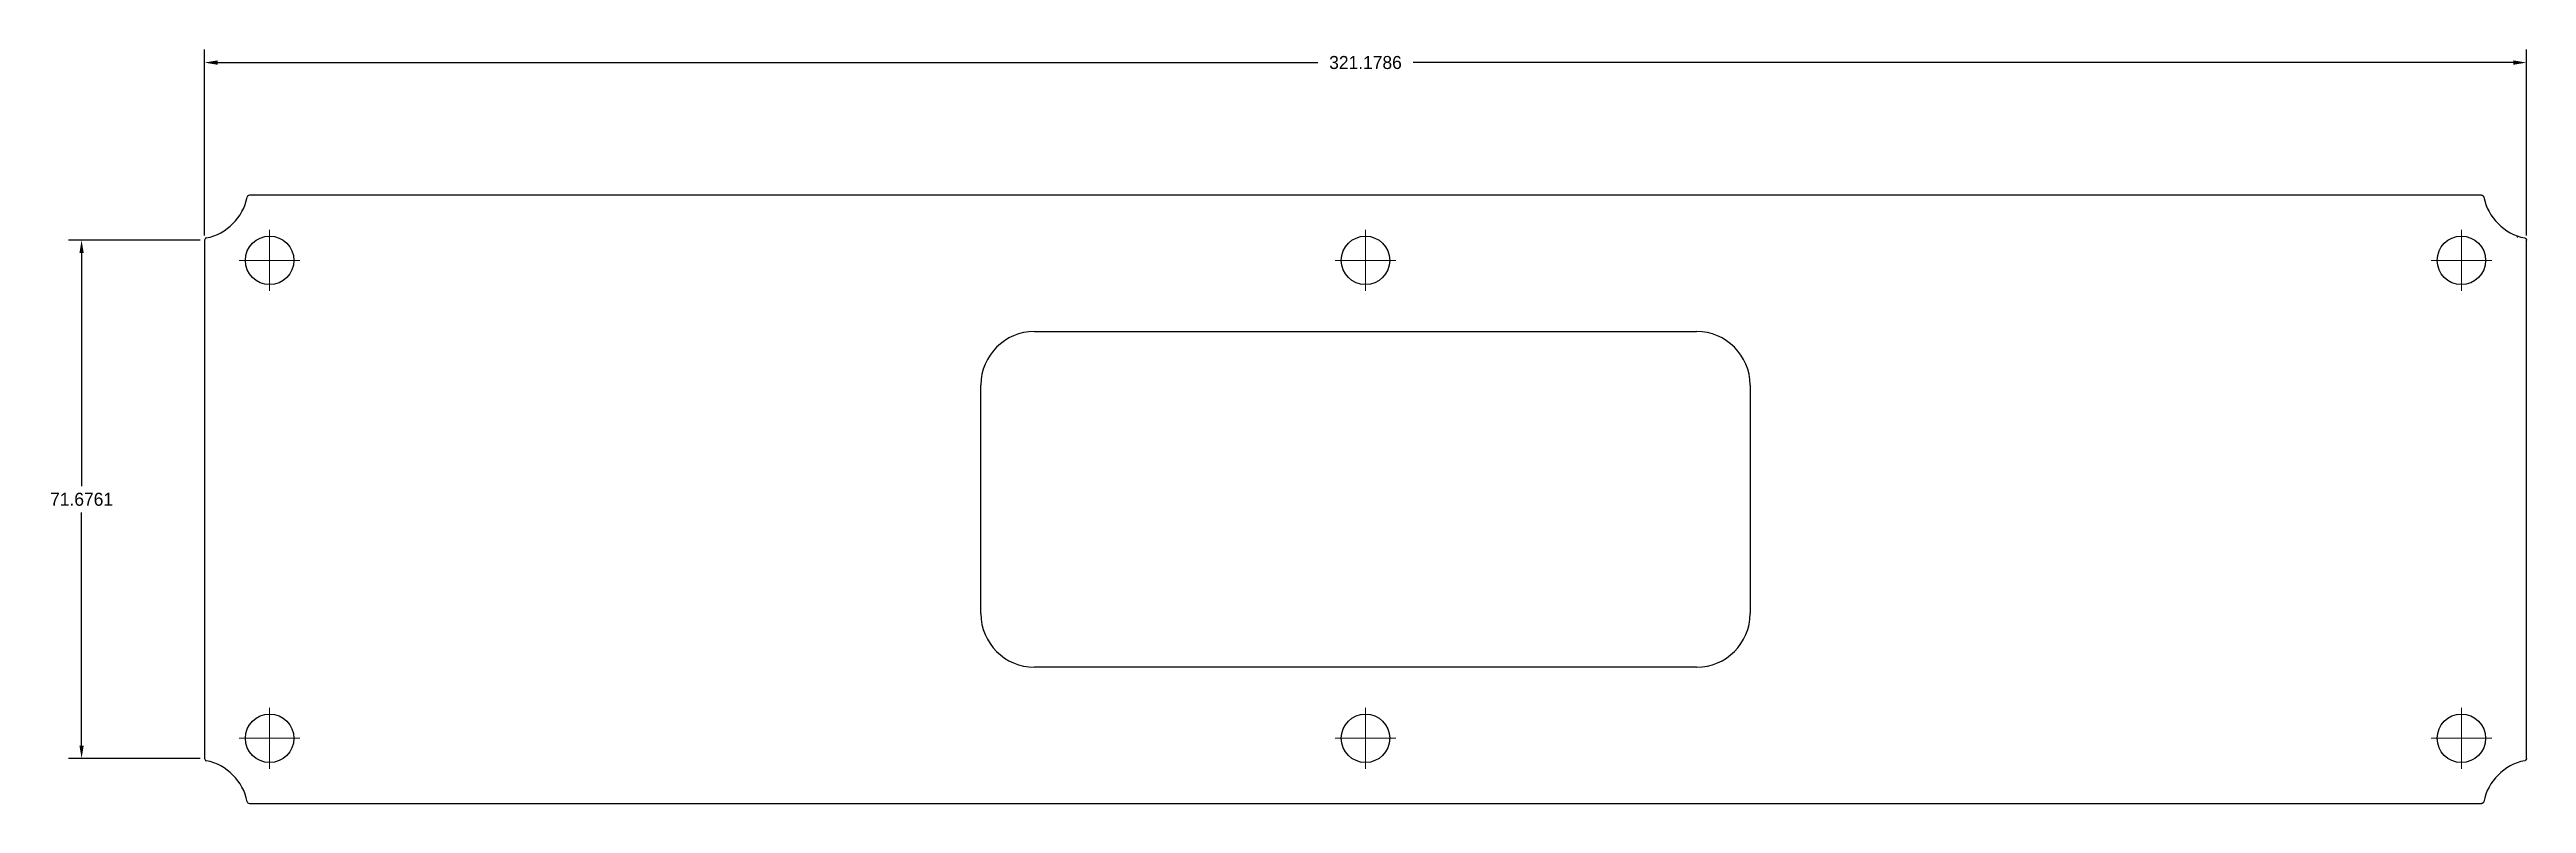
# Model space of a CAD drawing. Header units: millimetres. Extents: x -341 to 1, y -78 to 26.
import ezdxf

# ---------------------------------------------------------------- set-up
doc = ezdxf.new("R2010")
doc.units = ezdxf.units.MM
doc.header["$MEASUREMENT"] = 0
doc.layers.add('DOLICE_BP_public v3_Sketch1', color=7, linetype='Continuous')
doc.dimstyles.get("Standard").update_dxf_attribs({"dimtxt": 0.18, "dimasz": 0.18, "dimexe": 0.18, "dimexo": 0.0625, "dimgap": 0.09, "dimtad": 0, "dimtih": 1, "dimtoh": 1, "dimdec": 4, "dimzin": 0, "dimdsep": 46, "dimtxsty": 'Standard', "dimcen": 0.09, "dimadec": 0, "dimazin": 0, "dimtfac": 1, "dimtdec": 4, "dimtofl": 0, "dimtmove": 0, "dimatfit": 3, "dimfxl": 1, "dimtolj": 1, "dimtzin": 0, "dimarcsym": 0})

# ---------------------------------------------------------------- blocks, each defined once
blk = doc.blocks.new('*D4')
at = {"color": 0, "lineweight": -2, "transparency": 16777216}
for p, q in [((-319.96, 0.15), (-319.96, 25.87)), ((-318.16, 24.07), (-165.97, 24.07)), ((-0.58, 24.07), (-152.77, 24.07)), ((1.22, 0.15), (1.22, 25.87))]:
    blk.add_line(p, q, dxfattribs=at)
at = {"color": 0, "transparency": 16777216}
for points in [[(-318.16, 24.37), (-318.16, 23.77), (-319.96, 24.07)], [(-0.58, 24.37), (-0.58, 23.77), (1.22, 24.07)]]:
    blk.add_solid(points, dxfattribs=at)
at = {"layer": 'Defpoints', "color": 0, "transparency": 16777216}
for p in [(1.22, 24.07), (-319.96, -0.47, 2.5), (1.22, -0.47, 2.5)]:
    blk.add_point(p, dxfattribs=at)
at = {"color": 0, "transparency": 16777216, "insert": (-159.37, 24.07), "char_height": 1.8, "attachment_point": 5}
blk.add_mtext('\\A1;321.1786', dxfattribs=at)
blk = doc.blocks.new('*D3')
at = {"color": 0, "lineweight": -2, "transparency": 16777216}
for p, q in [((-320.58, -0.47), (-338.77, -0.47)), ((-336.97, -2.27), (-336.97, -34.51)), ((-336.97, -70.35), (-336.97, -38.11)), ((-320.58, -72.15), (-338.77, -72.15))]:
    blk.add_line(p, q, dxfattribs=at)
at = {"color": 0, "transparency": 16777216}
for points in [[(-337.27, -2.27), (-336.67, -2.27), (-336.97, -0.47)], [(-337.27, -70.35), (-336.67, -70.35), (-336.97, -72.15)]]:
    blk.add_solid(points, dxfattribs=at)
at = {"layer": 'Defpoints', "color": 0, "transparency": 16777216}
for p in [(-319.96, -0.47, 2.5), (-336.97, -72.15), (-319.96, -72.15, 2.5)]:
    blk.add_point(p, dxfattribs=at)
at = {"color": 0, "transparency": 16777216, "insert": (-336.97, -36.31), "char_height": 1.8, "attachment_point": 5}
blk.add_mtext('\\A1;71.6761', dxfattribs=at)
blk = doc.blocks.new('SW_CENTERMARKSYMBOL_0')
at = {"color": 0, "linetype": 'Continuous', "lineweight": 18}
for p, q in [((0, 2.5), (0, 4.2)), ((-2.5, 0), (-4.2, 0)), ((0, 0), (-2.5, 0)), ((0, 0), (0, 2.5)), ((0, 0), (0, -2.5)), ((0, 0), (2.5, 0)), ((2.5, 0), (4.2, 0)), ((0, -2.5), (0, -4.2))]:
    blk.add_line(p, q, dxfattribs=at)

msp = doc.modelspace()

# ---------------------------------------------------------------- linework, layer by layer
at = {"layer": 'DOLICE_BP_public v3_Sketch1'}
for p, q in [((-4.9802, 5.72797, 2.5), (-313.7598, 5.72797, 2.5)), ((-319.9593, -0.47153, 2.5), (-319.9593, -72.14768, 2.5)), ((1.2193, -72.14768, 2.5), (1.2193, -0.47153, 2.5)), ((-205.17, -13.1096, 2.5), (-113.57, -13.1096, 2.5)), ((-212.57, -52.1096, 2.5), (-212.57, -20.5096, 2.5)), ((-106.17, -20.5096, 2.5), (-106.17, -52.1096, 2.5)), ((-113.57, -59.5096, 2.5), (-205.17, -59.5096, 2.5)), ((-313.7598, -78.34717, 2.5), (-4.9802, -78.34717, 2.5))]:
    msp.add_line(p, q, dxfattribs=at)
for centre in [(-310.9593, -3.27203, 2.5), (-159.37, -3.27203, 2.5), (-7.7807, -3.27203, 2.5), (-310.9593, -69.34717, 2.5), (-159.37, -69.34717, 2.5), (-7.7807, -69.34717, 2.5)]:
    msp.add_circle(centre, 3.35, dxfattribs=at)
for centre, radius, start, end in [((-321.1593, 6.92797, 2.5), 7.25, 281.4595164, 348.5404836), ((-313.7598, 5.42797, 2.5), 0.3, 90, 168.5404836), ((2.4193, 6.92797, 2.5), 7.25, 191.4595164, 258.5404836), ((-319.6593, -0.47153, 2.5), 0.3, 101.4595164, 180), ((-205.17, -20.5096, 2.5), 7.4, 90, 180), ((-113.57, -20.5096, 2.5), 7.4, 360, 90), ((-205.17, -52.1096, 2.5), 7.4, 180, 270), ((-113.57, -52.1096, 2.5), 7.4, 270, 360), ((-319.6593, -72.14768, 2.5), 0.3, 180, 258.5404836), ((-321.1593, -79.54717, 2.5), 7.25, 11.4595164, 78.5404836), ((2.4193, -79.54717, 2.5), 7.25, 101.4595164, 168.5404836), ((-313.7598, -78.04717, 2.5), 0.3, 191.4595164, 270)]:
    msp.add_arc(centre, radius, start, end, dxfattribs=at)
for points in [[(-4.9802, 5.72797, 2.5), (-4.94582, 5.72797, 2.5), (-4.91125, 5.72216, 2.5), (-4.86268, 5.70546, 2.5), (-4.847, 5.69835, 2.5), (-4.82472, 5.68556, 2.5), (-4.81388, 5.67864, 2.5), (-4.80187, 5.6697, 2.5), (-4.79686, 5.6657, 2.5), (-4.79356, 5.66299, 2.5), (-4.79067, 5.66053, 2.5), (-4.78883, 5.65894, 2.5), (-4.78467, 5.65558, 2.5), (-4.77495, 5.64679, 2.5), (-4.77113, 5.64322, 2.5), (-4.7647, 5.63678, 2.5), (-4.76243, 5.63446, 2.5), (-4.7577, 5.62941, 2.5), (-4.75445, 5.62581, 2.5), (-4.74555, 5.61561, 2.5), (-4.73966, 5.60796, 2.5), (-4.73229, 5.59763, 2.5), (-4.73009, 5.59437, 2.5), (-4.72611, 5.58828, 2.5), (-4.72498, 5.5865, 2.5), (-4.7051, 5.55355, 2.5), (-4.69265, 5.52111, 2.5), (-4.68618, 5.48757, 2.5)], [(0.9789, -0.17751, 2.5), (1.01259, -0.18434, 2.5), (1.04532, -0.1969, 2.5), (1.08961, -0.22291, 2.5), (1.10356, -0.233, 2.5), (1.12286, -0.24996, 2.5), (1.1321, -0.25889, 2.5), (1.1421, -0.27004, 2.5), (1.14621, -0.27496, 2.5), (1.14891, -0.27827, 2.5), (1.15125, -0.28125, 2.5), (1.15274, -0.28317, 2.5), (1.15615, -0.2873, 2.5), (1.16393, -0.29785, 2.5), (1.16696, -0.3021, 2.5), (1.17199, -0.30969, 2.5), (1.17375, -0.31242, 2.5), (1.17738, -0.3183, 2.5), (1.17985, -0.32248, 2.5), (1.18654, -0.33424, 2.5), (1.1908, -0.34291, 2.5), (1.19597, -0.3545, 2.5), (1.19748, -0.35813, 2.5), (1.20017, -0.36489, 2.5), (1.20092, -0.36686, 2.5), (1.21385, -0.4031, 2.5), (1.21962, -0.43737, 2.5), (1.2193, -0.47153, 2.5)], [(1.2193, -72.14768, 2.5), (1.2193, -72.18205, 2.5), (1.21349, -72.21663, 2.5), (1.19679, -72.2652, 2.5), (1.18968, -72.28087, 2.5), (1.17689, -72.30316, 2.5), (1.16997, -72.31399, 2.5), (1.16103, -72.32601, 2.5), (1.15703, -72.33101, 2.5), (1.15432, -72.33432, 2.5), (1.15186, -72.3372, 2.5), (1.15027, -72.33905, 2.5), (1.14691, -72.34321, 2.5), (1.13812, -72.35293, 2.5), (1.13455, -72.35674, 2.5), (1.12811, -72.36318, 2.5), (1.12579, -72.36544, 2.5), (1.12074, -72.37018, 2.5), (1.11714, -72.37342, 2.5), (1.10694, -72.38232, 2.5), (1.09929, -72.38822, 2.5), (1.08896, -72.39558, 2.5), (1.0857, -72.39779, 2.5), (1.07961, -72.40176, 2.5), (1.07783, -72.40289, 2.5), (1.04488, -72.42277, 2.5), (1.01244, -72.43522, 2.5), (0.9789, -72.4417, 2.5)], [(-4.68618, -78.10677, 2.5), (-4.69301, -78.14046, 2.5), (-4.70557, -78.1732, 2.5), (-4.73158, -78.21748, 2.5), (-4.74167, -78.23143, 2.5), (-4.75863, -78.25073, 2.5), (-4.76756, -78.25997, 2.5), (-4.77871, -78.26997, 2.5), (-4.78363, -78.27408, 2.5), (-4.78694, -78.27678, 2.5), (-4.78992, -78.27912, 2.5), (-4.79184, -78.28062, 2.5), (-4.79597, -78.28402, 2.5), (-4.80652, -78.2918, 2.5), (-4.81077, -78.29483, 2.5), (-4.81836, -78.29986, 2.5), (-4.82109, -78.30162, 2.5), (-4.82697, -78.30526, 2.5), (-4.83115, -78.30772, 2.5), (-4.84291, -78.31442, 2.5), (-4.85158, -78.31868, 2.5), (-4.86317, -78.32384, 2.5), (-4.8668, -78.32536, 2.5), (-4.87356, -78.32804, 2.5), (-4.87553, -78.3288, 2.5), (-4.91177, -78.34173, 2.5), (-4.94604, -78.34749, 2.5), (-4.9802, -78.34717, 2.5)]]:
    msp.add_open_spline(points, degree=3, knots=[0, 0, 0, 0, 0.25, 0.25, 0.375, 0.375, 0.4375, 0.46875, 0.484375, 0.484375, 0.5, 0.5, 0.5625, 0.5625, 0.59375, 0.59375, 0.609375, 0.609375, 0.625, 0.625, 0.6875, 0.6875, 0.71875, 0.71875, 0.75, 0.75, 1, 1, 1, 1], dxfattribs=at)
msp.add_point((0, 0, 2.5), dxfattribs=at)

# ---------------------------------------------------------------- block references
at = {"color": 7, "linetype": 'Continuous', "lineweight": 18}
for p in [(-310.9593, -3.27203, 2.5), (-159.37, -3.27203, 2.5), (-7.7807, -3.27203, 2.5), (-310.9593, -69.34717, 2.5), (-159.37, -69.34717, 2.5), (-7.7807, -69.34717, 2.5)]:
    msp.add_blockref('SW_CENTERMARKSYMBOL_0', p, dxfattribs=at)

# ---------------------------------------------------------------- dimensions: what is measured, and where the dimension line sits
for base, p1, p2, angle, picture, middle in [((1.2193, 24.06915), (-319.9593, -0.47153, 2.5), (1.2193, -0.47153, 2.5), 0, '*D4', (-159.37, 24.06915)), ((-336.9719260209, -72.1476769621), (-319.9592961862, -0.4715269804, 2.5), (-319.9592961862, -72.1476769621, 2.5), 90, '*D3', (-336.9719260209, -36.3096019712))]:
    dim = msp.add_linear_dim(base=base, p1=p1, p2=p2, angle=angle, dimstyle='Standard', override={"dimscale": 10})
    dim.commit()
    dim.dimension.update_dxf_attribs({"geometry": picture, "text_midpoint": middle})

doc.saveas('drawing.dxf')
